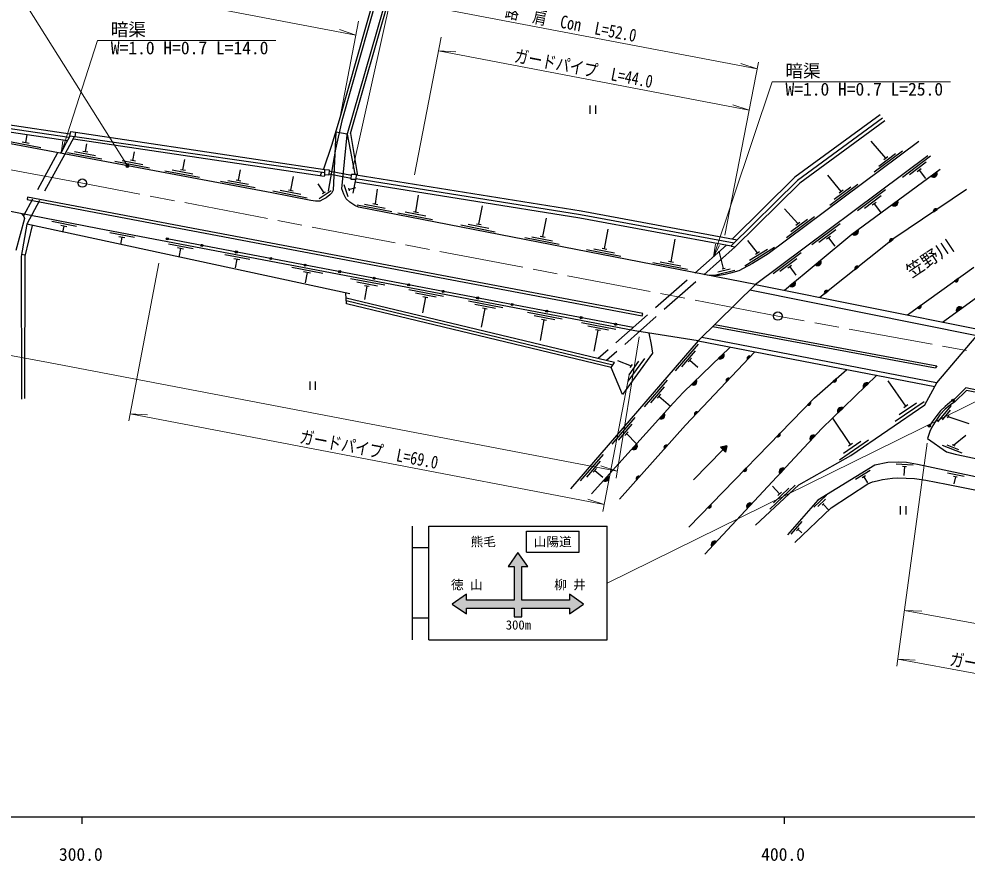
# Model space of a CAD drawing. Units: millimetres at full size, sheet at 1:1000; details may follow other scales. Extents: x 40000 to 680000, y 20000 to 380000.
# Drawn here: x 359034 to 494044, y 198715 to 318587 of the extents above; entities that cross this region are included whole.
import ezdxf
from ezdxf.enums import TextEntityAlignment as Align

# ---------------------------------------------------------------- set-up
doc = ezdxf.new("R2010")
doc.units = ezdxf.units.MM
doc.header["$LTSCALE"] = 1000
doc.linetypes.add('CHAIN', pattern=[18.5, 12, -1.5, 3.5, -1.5])
doc.linetypes.add('DASHED', pattern=[7.5, 6, -1.5])
for name, color, linetype, lineweight in [('M-BGD', 7, 'Continuous', 25), ('M-BMK', 2, 'CHAIN', 13), ('M-BMK-HTXT', 7, 'Continuous', 13), ('M-BMK-SRVR', 3, 'Continuous', 25), ('M-STR-HTXT', 7, 'Continuous', 13), ('M-STR-STR1', 1, 'Continuous', 25), ('M-STR-STRC', 7, 'Continuous', 25), ('M-TTL-BAND', 7, 'Continuous', 25)]:
    doc.layers.add(name, color=color, linetype=linetype, lineweight=lineweight)
doc.styles.add('ＭＳ ゴシック', font='')
doc.styles.get('ＭＳ ゴシック').set_extended_font_data('MS Gothic')

# ---------------------------------------------------------------- blocks, each defined once
blk = doc.blocks.new('open_arrow')
at = {"color": 0, "linetype": 'Continuous', "lineweight": -2}
blk.add_lwpolyline([(7.5, 1.25), (0, 0), (7.5, -1.25)], dxfattribs=at)

msp = doc.modelspace()

# ---------------------------------------------------------------- hatches: boundary and pattern name
at = {"layer": 'M-BGD'}
for points in [[(489735, 296783, -0.82183), (488937, 296196)], [(484169, 292688, -0.82183), (483371, 292101)], [(489788, 291472), (489269, 291122, -0.84072)], [(478529, 288538, -0.82183), (477731, 287951)], [(380303, 287260, -0.41421), (380127, 287141, -0.41421), (380008, 287316, -1)], [(385214, 286325, -0.41421), (385039, 286205, -0.41421), (384920, 286381, -1)], [(483509, 287219), (483019, 286829, -0.84072)], [(390126, 285389, -0.41421), (389951, 285270, -0.41421), (389831, 285445, -1)], [(395038, 284454, -0.41421), (394862, 284335, -0.41421), (394743, 284510, -1)], [(399950, 283519, -0.41421), (399774, 283399, -0.41421), (399655, 283575, -1)], [(473225, 284228, -0.82183), (472462, 283596)], [(404861, 282583, -0.41421), (404686, 282464, -0.41421), (404567, 282640, -1)], [(478603, 283324), (478112, 282934, -0.84072)], [(409773, 281648, -0.41421), (409598, 281529, -0.41421), (409478, 281704, -1)], [(414685, 280713, -0.41421), (414509, 280594, -0.41421), (414390, 280769, -1)], [(469576, 281206, -0.82183), (468812, 280574)], [(492267, 281254), (492775, 281619, -0.84072)], [(419597, 279778, -0.41421), (419421, 279658, -0.41421), (419302, 279834, -1)], [(474245, 279864), (473755, 279475, -0.84072)], [(424508, 278842, -0.41421), (424333, 278723, -0.41421), (424214, 278898, -1)], [(429420, 277907, -0.41421), (429245, 277788, -0.41421), (429125, 277963, -1)], [(434332, 276972, -0.41421), (434156, 276852, -0.41421), (434037, 277028, -1)], [(486984, 277463), (487492, 277828, -0.84072)], [(492563, 276909, -0.82183), (493367, 277488)], [(439243, 276034, -0.41421), (439068, 275915, -0.41421), (438948, 276091, -1)], [(444154, 275097, -0.41421), (443979, 274978, -0.41421), (443860, 275154, -1)], [(459369, 270980, -0.82183), (458655, 270293)], [(463218, 270559), (462788, 270104, -0.84072)], [(460222, 267389), (459792, 266935, -0.84072)], [(474943, 266976), (475415, 267387, -0.84072)], [(455497, 267254, -0.82183), (454784, 266567)], [(479313, 266025, -0.82183), (480024, 266715)], [(471302, 263648), (471737, 264097, -0.84072)], [(475687, 262512, -0.82183), (476398, 263202)], [(492161, 264391, -1), (491919, 264214, -0.41421), (491951, 264424, -0.41421)], [(450913, 262452, -0.82183), (450250, 261716)], [(455721, 262626), (455291, 262172, -0.84072)], [(488801, 260740, -1), (488559, 260563, -0.41421), (488591, 260772, -0.41421)], [(466942, 259153), (467378, 259603, -0.84072)], [(471761, 258544, -0.82183), (472437, 259269)], [(446996, 258103, -0.82183), (446333, 257367)], [(451374, 257876), (450957, 257409, -0.84072)], [(459631, 256906), (459843, 257825), (458924, 257613)], [(462176, 254240), (462612, 254689, -0.84072)], [(467376, 253846, -0.82183), (468052, 254570)], [(442921, 253578, -0.82183), (442258, 252842)], [(447418, 253455), (447001, 252989, -0.84072)], [(457115, 249022), (457551, 249472, -0.84072)], [(462750, 248889, -0.82183), (463426, 249614)], [(457693, 243471, -0.82183), (458369, 244195)]]:
    msp.add_hatch(color=256, dxfattribs=at).paths.add_polyline_path(points)
at = {"layer": 'M-STR-HTXT'}
msp.add_hatch(color=256, dxfattribs=at).paths.add_polyline_path([(374699, 297803, -1), (374260, 297563, -0.41421), (374360, 297903, -0.41421)])
at = {"layer": 'M-STR-STRC'}
msp.add_hatch(color=256, dxfattribs=at).paths.add_polyline_path([(439446, 235283), (437446, 236683), (437446, 235833), (430646, 235833), (430646, 240633), (431496, 240633), (430096, 242633), (428696, 240633), (429546, 240633), (429546, 235833), (422746, 235833), (422746, 236683), (420746, 235283), (422746, 233883), (422746, 234733), (429546, 234733), (429546, 233483), (430646, 233483), (430646, 234733), (437446, 234733), (437446, 233883)])

# ---------------------------------------------------------------- linework, layer by layer
at = {"layer": 'M-BGD'}
for p, q in [((406234, 302296), (412981, 325746)), ((440335, 306274), (440335, 305074)), ((441135, 306274), (441135, 305074)), ((367097, 302467), (402602, 297155)), ((405786, 302183), (404141, 302495)), ((357725, 301133), (362148, 300303)), ((359476, 301110), (360508, 300916)), ((359992, 301013), (360219, 302099)), ((366292, 301925), (364952, 299471)), ((366877, 301822), (365546, 299360)), ((402501, 296154), (366807, 301477)), ((402583, 296704), (366980, 301803)), ((405786, 302183), (406859, 296484)), ((406234, 302296), (407222, 296313)), ((482489, 298782), (480399, 301177)), ((368150, 299787), (368838, 299658)), ((368494, 299722), (368698, 300805)), ((480842, 296808), (484853, 299794)), ((365927, 299594), (370841, 298671)), ((366965, 299704), (369913, 299151)), ((373736, 298433), (376685, 297880)), ((374922, 298516), (375610, 298387)), ((375266, 298451), (375491, 299651)), ((382387, 297115), (382663, 298589)), ((488483, 299127), (463897, 280772)), ((481465, 297646), (483871, 299438)), ((482208, 298573), (482770, 298992)), ((488858, 299033), (484851, 296041)), ((372698, 298323), (377612, 297400)), ((380857, 297096), (383806, 296543)), ((382043, 297179), (382731, 297050)), ((390301, 295629), (390578, 297103)), ((488236, 298194), (485832, 296399)), ((487494, 297266), (486933, 296847)), ((487213, 297056), (488111, 295854)), ((379819, 296986), (384733, 296064)), ((389957, 295694), (390645, 295565)), ((397748, 294212), (398118, 296183)), ((402094, 296774), (401904, 296243)), ((402569, 296387), (402501, 296154)), ((406605, 293780), (407008, 295713)), ((476134, 294050), (474197, 296361)), ((489735, 296783), (488937, 296196)), ((387733, 295501), (392647, 294578)), ((388771, 295611), (391720, 295058)), ((402474, 293859), (401645, 295110)), ((405294, 295012), (405858, 293303)), ((405938, 294498), (406069, 294099)), ((406003, 294298), (407017, 294577)), ((409783, 292250), (410086, 294369)), ((474487, 292076), (478498, 295062)), ((475110, 292914), (477516, 294706)), ((395180, 294102), (400087, 293144)), ((396219, 294205), (399163, 293630)), ((397405, 294279), (398092, 294145)), ((401765, 293029), (403515, 294189)), ((402270, 293724), (402678, 293995)), ((415567, 291121), (415933, 293509)), ((475853, 293841), (476415, 294259)), ((482450, 294249), (478444, 291258)), ((481828, 293410), (479424, 291616)), ((407215, 292140), (412122, 291183)), ((408254, 292243), (411198, 291669)), ((409440, 292317), (410127, 292183)), ((424519, 289374), (425035, 291999)), ((481086, 292482), (480525, 292063)), ((480806, 292273), (481703, 291071)), ((484169, 292688), (483371, 292101)), ((412999, 291011), (417906, 290054)), ((414038, 291114), (416982, 290540)), ((415224, 291188), (415911, 291054)), ((469963, 289455), (468071, 291575)), ((468316, 287481), (472326, 290467)), ((489269, 291122), (489788, 291472)), ((406161, 279456), (360136, 289356)), ((367242, 289048), (363709, 289737)), ((365830, 289018), (365006, 289179)), ((365418, 289098), (365254, 288256)), ((421950, 289264), (426858, 288307)), ((422989, 289367), (425934, 288793)), ((424175, 289441), (424862, 289307)), ((433620, 287598), (434154, 290251)), ((468939, 288319), (471345, 290110)), ((469682, 289246), (470244, 289664)), ((475962, 289405), (471956, 286414)), ((375499, 287462), (371963, 288135)), ((374087, 287425), (373262, 287583)), ((432091, 287591), (435035, 287016)), ((433277, 287665), (433964, 287531)), ((442412, 285882), (442920, 288654)), ((475340, 288567), (472937, 286772)), ((474598, 287638), (474037, 287219)), ((478529, 288538), (477731, 287951)), ((373675, 287504), (373481, 286486)), ((383854, 285871), (380318, 286544)), ((431052, 287488), (435959, 286530)), ((451888, 284033), (452459, 287227)), ((460435, 286264), (461040, 286150)), ((464198, 285283), (462829, 287048)), ((474318, 287429), (475215, 286227)), ((483019, 286829), (483509, 287219)), ((359397, 285129), (359937, 285005)), ((382442, 285834), (381617, 285992)), ((382030, 285913), (381798, 284697)), ((391889, 284341), (388352, 285015)), ((439843, 285772), (444750, 284814)), ((440882, 285875), (443826, 285300)), ((442068, 285949), (442755, 285815)), ((459381, 283073), (458744, 285514)), ((462395, 283451), (466637, 286098)), ((463085, 284235), (465630, 285823)), ((463902, 285098), (464495, 285469)), ((470433, 285277), (466426, 282286)), ((390477, 284305), (389652, 284462)), ((390064, 284383), (389829, 283148)), ((449319, 283923), (454226, 282965)), ((450358, 284026), (453302, 283451)), ((451544, 284100), (452231, 283966)), ((469811, 284438), (467407, 282644)), ((473225, 284228), (472462, 283596)), ((402318, 282355), (397898, 283197)), ((400567, 282383), (399536, 282580)), ((400052, 282481), (399771, 281008)), ((458067, 282133), (460980, 282847)), ((458578, 282568), (460326, 282996)), ((459177, 283023), (459585, 283123)), ((469069, 283510), (468508, 283091)), ((468788, 283301), (469686, 282099)), ((478112, 282934), (478603, 283324)), ((495010, 283223), (485554, 276437)), ((411148, 280674), (406236, 281609)), ((410109, 280566), (407162, 281127)), ((469576, 281206), (468812, 280574)), ((492775, 281619), (492267, 281254)), ((408580, 280552), (408220, 278655)), ((408923, 280487), (408236, 280618)), ((419471, 279089), (414560, 280024)), ((418433, 278981), (415486, 279542)), ((473755, 279475), (474245, 279864)), ((443863, 269661), (405628, 278859)), ((443623, 269308), (405647, 278443)), ((416903, 278967), (416511, 276770)), ((417247, 278902), (416559, 279033)), ((427946, 277475), (423034, 278410)), ((426908, 277368), (423961, 277929)), ((425378, 277353), (424832, 274692)), ((425722, 277288), (425034, 277419)), ((436368, 275871), (431456, 276807)), ((487492, 277828), (486984, 277463)), ((492563, 276909), (493367, 277488)), ((435330, 275764), (432383, 276325)), ((433800, 275750), (433241, 272821)), ((434144, 275684), (433456, 275815)), ((444049, 274405), (439137, 275342)), ((443010, 274298), (440064, 274860)), ((441481, 274284), (440898, 271283)), ((441824, 274218), (441137, 274350)), ((455755, 272770), (437595, 251706)), ((455752, 272307), (452487, 268520)), ((445807, 267034), (448153, 270274)), ((455326, 271354), (453367, 269082)), ((454802, 270287), (454345, 269757)), ((454574, 270022), (455710, 269043)), ((459369, 270980), (458655, 270293)), ((462788, 270104), (463218, 270559)), ((443383, 268954), (443863, 269661)), ((446251, 269182), (444315, 269939)), ((445912, 267946), (447320, 269890)), ((446087, 268955), (446416, 269409)), ((459792, 266935), (460222, 267389)), ((475415, 267387), (474943, 266976)), ((400437, 266976), (400437, 265776)), ((401237, 266976), (401237, 265776)), ((451331, 267179), (448066, 263392)), ((450905, 266226), (448946, 263954)), ((455497, 267254), (454784, 266567)), ((479313, 266025), (480024, 266715)), ((485343, 263487), (482813, 267093)), ((450381, 265159), (449924, 264629)), ((450153, 264894), (451819, 263458)), ((471737, 264097), (471302, 263648)), ((483805, 261313), (487923, 264149)), ((484368, 262258), (486839, 263960)), ((485055, 263289), (485631, 263686)), ((491763, 263570), (489853, 261256)), ((450913, 262452), (450250, 261716)), ((455291, 262172), (455721, 262626)), ((475687, 262512), (476398, 263202)), ((491640, 262893), (490494, 261505)), ((491460, 262147), (491193, 261823)), ((491327, 261985), (494281, 261022)), ((446728, 261840), (443463, 258053)), ((446302, 260887), (444343, 258614)), ((477433, 258006), (474912, 261761)), ((445778, 259820), (445321, 259289)), ((445550, 259555), (446996, 258103)), ((467378, 259603), (466942, 259153)), ((471761, 258544), (472437, 259269)), ((492120, 257917), (493896, 259337)), ((446996, 258103), (446333, 257367)), ((450957, 257409), (451374, 257876)), ((475885, 255847), (480002, 258683)), ((476453, 256785), (478924, 258486)), ((477145, 257808), (477721, 258205)), ((490504, 257915), (493291, 256803)), ((491173, 257972), (492845, 257304)), ((491925, 257994), (492315, 257839)), ((442217, 256608), (438953, 252821)), ((459278, 257259), (455105, 252973)), ((459843, 257825), (458924, 257613)), ((458924, 257613), (459631, 256906)), ((459843, 257825), (459631, 256906)), ((441792, 255655), (439833, 253383)), ((486355, 255080), (483959, 255231)), ((441268, 254588), (440811, 254058)), ((441039, 254323), (442176, 253343)), ((462612, 254689), (462176, 254240)), ((467376, 253846), (468052, 254570)), ((480226, 254298), (478182, 253040)), ((485418, 254839), (484859, 254874)), ((485138, 254856), (485058, 253586)), ((493618, 253450), (491271, 253950)), ((442921, 253578), (442258, 252842)), ((447001, 252989), (447418, 253455)), ((479599, 253560), (479122, 253267)), ((479361, 253414), (479884, 252564)), ((492656, 253348), (492108, 253465)), ((492382, 253406), (492171, 252414)), ((465938, 248823), (469591, 252238)), ((467355, 250969), (466330, 252065)), ((466464, 249725), (468655, 251774)), ((467099, 250730), (467610, 251208)), ((474033, 250802), (472224, 249077)), ((473878, 250240), (472793, 249205)), ((457551, 249472), (457115, 249022)), ((462750, 248889), (463426, 249614)), ((473669, 249626), (473416, 249384)), ((473543, 249505), (474340, 248669)), ((484540, 249229), (484540, 248029)), ((485340, 249229), (485340, 248029)), ((470523, 247036), (468936, 245236)), ((470139, 246148), (469769, 245728)), ((469954, 245938), (470517, 245442)), ((457693, 243471), (458369, 244195))]:
    msp.add_line(p, q, dxfattribs=at)
at = {"layer": 'M-BGD', "linetype": 'DASHED'}
for p, q in [((364514, 299554), (359662, 290582)), ((365546, 299360), (360136, 289356)), ((403161, 296559), (406349, 295930)), ((403178, 296963), (406366, 296335)), ((459792, 286383), (441497, 270230)), ((461040, 286150), (442685, 269945))]:
    msp.add_line(p, q, dxfattribs=at)
at = {"layer": 'M-BGD'}
for points in [[(404141, 302495), (403791, 294231), (403598, 293840), (403315, 293537), (402772, 293114), (402322, 292868), (401858, 292673), (401243, 292638), (400589, 292740), (395051, 293822), (318804, 308133), (318271, 308284), (317779, 308596), (317571, 308919), (317503, 309301), (317643, 309734), (318032, 310074), (343243, 331048)], [(410928, 326442), (404642, 304175), (403564, 300562), (402413, 297184)], [(411313, 326333), (405030, 304077), (404132, 300035), (403085, 294064)], [(463897, 280772), (407362, 291806), (406865, 292041), (406150, 292517), (405638, 293002), (405277, 293629), (405021, 294405), (405759, 302091), (412597, 325857)], [(366183, 301725), (348434, 304345), (319144, 309449)], [(366342, 302207), (348513, 304838), (319647, 309869)], [(365927, 301257), (348354, 303851), (317921, 309155)], [(482026, 304479), (469900, 295604), (460462, 286288), (460435, 286264)], [(481672, 304963), (469509, 296062), (460605, 287250)], [(482321, 304076), (470225, 295222), (461040, 286150)], [(487184, 301156), (465709, 285165), (463473, 283770), (461558, 282756), (460381, 282391), (459595, 282199), (458735, 282092), (457999, 282070), (457030, 282112)], [(455755, 272770), (446749, 274195), (433594, 276705), (370450, 288729), (352671, 292194), (307540, 300803)], [(490236, 297151), (477639, 287884), (468048, 279941)], [(460891, 286689), (438992, 290719), (407013, 295840)], [(461324, 287118), (439076, 291212), (407035, 296343)], [(460435, 286264), (438907, 290226), (406931, 295346)], [(493984, 294303), (483641, 287323), (473074, 278935)], [(359376, 290887), (359598, 290678), (359725, 290487), (359830, 290194), (358602, 285607)], [(360136, 289356), (359331, 284755), (359397, 264487)], [(360898, 289193), (359893, 284812), (359827, 264548)], [(446502, 274649), (433669, 277098), (380155, 287288)], [(490527, 275442), (495403, 278956), (496953, 279366), (510060, 286228)], [(448730, 273882), (449069, 272263), (449235, 270999), (444977, 265121), (443383, 268954), (405665, 278028), (405597, 279577)], [(440580, 250979), (452252, 263939), (453652, 265477), (460314, 271890)], [(463834, 271211), (453941, 260744), (444541, 250240)], [(454438, 246262), (472299, 264676), (476909, 268687)], [(481204, 267858), (473371, 260269), (456685, 242392)], [(463925, 246530), (470072, 252277), (477514, 256423), (488037, 263671), (489457, 266264)], [(548527, 257507), (545434, 257976), (538975, 258414), (537774, 258692), (535435, 259020), (534463, 259020), (532931, 259651), (514728, 262438), (499907, 264783), (493881, 266058), (492259, 264464), (491601, 263982), (490945, 263437), (490279, 262807), (489743, 262155), (489311, 261570), (489006, 261083), (488680, 260651)], [(538975, 258414), (534326, 258737), (532584, 259364), (514156, 262222), (498354, 264842), (493954, 265715), (492295, 264074), (491679, 263653), (490906, 263021), (490192, 262233), (489486, 261224), (489018, 260488), (488739, 259870), (488538, 259313), (488410, 258859), (491104, 256971), (492360, 256636), (493513, 256378), (495496, 255992), (497681, 255760), (500940, 255675), (523338, 256035), (524416, 256358)], [(503560, 232891), (506210, 238918), (505545, 241023), (504418, 243610), (503300, 246022), (501856, 248550), (499051, 252600), (486998, 255166), (485429, 255439), (484221, 255515), (482785, 255439), (480893, 255060), (472819, 250094), (468468, 245160)], [(469531, 244059), (474710, 248987), (479940, 252398), (480589, 252680), (481268, 252860), (482025, 253015), (483433, 253211), (484166, 253269), (486578, 253170), (488170, 252938), (491101, 252384), (497765, 251022), (499829, 248374), (501240, 246651), (501616, 246089), (504306, 239793), (504316, 234612)]]:
    msp.add_lwpolyline(points, dxfattribs=at)
for points in [[(366409, 302589), (367097, 302467), (366981, 301804), (366292, 301925)], [(402602, 297155), (403185, 297130), (403152, 296362), (402569, 296387)], [(406374, 296505), (407041, 296476), (407008, 295713), (406341, 295741)], [(360193, 292870), (447793, 276327), (447858, 276671), (360258, 293214)]]:
    msp.add_lwpolyline(points, close=True, dxfattribs=at)
for centre in [(380155, 287288), (385067, 286353), (389979, 285417), (394890, 284482), (399802, 283547), (404714, 282612), (409626, 281676), (414537, 280741), (419449, 279806), (424361, 278870), (429273, 277935), (434184, 277000), (439096, 276063), (444007, 275125), (492040, 264303), (488680, 260651)]:
    msp.add_circle(centre, 150, dxfattribs=at)
for centre, radius, start, end in [((489278, 296568), 505, 227.51242, 25.17062), ((483712, 292473), 505, 227.51242, 25.17062), ((489559, 291251), 318, 43.90666, 204.1244), ((478072, 288323), 505, 227.51242, 25.17062), ((483298, 286981), 318, 48.33304, 208.55077), ((472781, 283988), 505, 230.79856, 28.45675), ((478391, 283086), 318, 48.33304, 208.55077), ((469132, 280966), 505, 230.79856, 28.45675), ((492489, 281481), 318, 225.55288, 25.77061), ((474034, 279627), 318, 48.33304, 208.55077), ((487206, 277690), 318, 225.55288, 25.77061), ((493022, 277119), 505, 46.95346, 204.61165), ((458944, 270707), 505, 235.07652, 32.73471), ((463043, 270294), 318, 56.50692, 216.72465), ((460047, 267125), 318, 56.50692, 216.72465), ((475143, 267223), 318, 230.91332, 31.13105), ((455073, 266981), 505, 235.07652, 32.73471), ((479737, 266300), 505, 55.26444, 212.92263), ((471480, 263910), 318, 235.76411, 35.98184), ((476110, 262787), 505, 55.26444, 212.92263), ((450508, 262149), 505, 239.16395, 36.82214), ((455545, 262362), 318, 56.50692, 216.72465), ((467121, 259416), 318, 235.76411, 35.98184), ((472171, 258840), 505, 58.14588, 215.80407), ((446592, 257801), 505, 239.16395, 36.82214), ((451206, 257606), 318, 58.06263, 218.28036), ((462355, 254502), 318, 235.76411, 35.98184), ((467785, 254141), 505, 58.14588, 215.80407), ((442516, 253275), 505, 239.16395, 36.82214), ((447250, 253186), 318, 58.06263, 218.28036), ((457294, 249285), 318, 235.76411, 35.98184), ((463160, 249185), 505, 58.14588, 215.80407), ((458102, 243766), 505, 58.14588, 215.80407)]:
    msp.add_arc(centre, radius, start, end, dxfattribs=at)
at = {"layer": 'M-BMK'}
msp.add_lwpolyline([(563698, 261665), (551141, 262558), (534169, 264381), (525469, 265630), (467106, 276297), (368060, 295222), (270143, 313350), (256416, 316005)], dxfattribs=at)
at = {"layer": 'M-BMK-SRVR'}
for centre in [(368060, 295222), (467106, 276297)]:
    msp.add_circle(centre, 600, dxfattribs=at)
at = {"layer": 'M-STR-HTXT'}
for p, q in [((374479, 297683), (349877, 336950)), ((406566, 297304), (412184, 322424)), ((464136, 311479), (411966, 321448)), ((404782, 304671), (407377, 318252)), ((407001, 316288), (404678, 317080)), ((415381, 296383), (419176, 315998)), ((410717, 315578), (410655, 315589)), ((462996, 305588), (418796, 314034)), ((418796, 314034), (421248, 313913)), ((459559, 287824), (464325, 312461)), ((464136, 311479), (461812, 312271)), ((462996, 305588), (460672, 306380)), ((378969, 283811), (374683, 261377)), ((447368, 273341), (444065, 253211)), ((445912, 267946), (442192, 248478)), ((499744, 266306), (442796, 238283)), ((442380, 249460), (374871, 262360)), ((374871, 262360), (377323, 262239)), ((488370, 258217), (484056, 226437)), ((444227, 254198), (441904, 254990)), ((442380, 249460), (440056, 250252)), ((485133, 234372), (487586, 234271)), ((484187, 227429), (486640, 227328))]:
    msp.add_line(p, q, dxfattribs=at)
for points in [[(407001, 316288), (373236, 322739), (324886, 331691)], [(365030, 299457), (370215, 315506), (395615, 315506)], [(457929, 284738), (466288, 309628), (491688, 309628)], [(444227, 254198), (363253, 269670), (265307, 287803), (257714, 289272)], [(536468, 225915), (529440, 226671), (519352, 228118), (485133, 234372)], [(544500, 218012), (528568, 219724), (518225, 221208), (484191, 227429)]]:
    msp.add_lwpolyline(points, dxfattribs=at)
msp.add_circle((374479, 297683), 250, dxfattribs=at)
at = {"layer": 'M-STR-STR1'}
for p, q in [((463897, 280772), (455755, 272770)), ((463123, 280011), (495439, 273543)), ((463897, 280772), (496105, 274325)), ((457833, 274813), (489573, 268922)), ((458103, 275078), (489724, 269209)), ((455755, 272770), (489457, 266264)), ((456269, 273276), (489709, 266820)), ((489724, 269209), (489573, 268922))]:
    msp.add_line(p, q, dxfattribs=at)
msp.add_lwpolyline([(496105, 274325), (489696, 266805), (489457, 266264)], dxfattribs=at)
at = {"layer": 'M-STR-STRC'}
for p, q in [((415096, 230183), (415096, 246383)), ((417396, 230183), (417396, 246383)), ((417396, 246383), (442796, 246383)), ((442796, 230183), (442796, 246383)), ((431289, 242671), (431289, 245671)), ((431289, 245671), (438789, 245671)), ((438789, 242671), (438789, 245671)), ((417396, 243283), (415096, 243283)), ((431289, 242671), (438789, 242671)), ((417396, 233283), (415096, 233283)), ((417396, 230183), (442796, 230183))]:
    msp.add_line(p, q, dxfattribs=at)
msp.add_lwpolyline([(431496, 240633), (430096, 242633), (428696, 240633), (429546, 240633), (429546, 235833), (422746, 235833), (422746, 236683), (420746, 235283), (422746, 233883), (422746, 234733), (429546, 234733), (429546, 233483), (430646, 233483), (430646, 234733), (437446, 234733), (437446, 233883), (439446, 235283), (437446, 236683), (437446, 235833), (430646, 235833), (430646, 240633)], close=True, dxfattribs=at)
at = {"layer": 'M-TTL-BAND'}
for p, q in [((40000, 205000), (579000, 205000)), ((368000, 205000), (368000, 204000)), ((468000, 205000), (468000, 204000))]:
    msp.add_line(p, q, dxfattribs=at)

# ---------------------------------------------------------------- block references
at = {"layer": 'M-STR-HTXT', "xscale": 240, "yscale": 240}
for p, rotation in [((365030, 299457), 72.1), ((457929, 284738), 71.4)]:
    msp.add_blockref('open_arrow', p, dxfattribs=dict(at, rotation=rotation))

# ---------------------------------------------------------------- texts
at = {"layer": 'M-BMK-HTXT', "style": 'ＭＳ ゴシック'}
msp.add_text('笠野川', height=1833, rotation=33.62, dxfattribs=at).set_placement((488740, 284506), align=Align.MIDDLE_CENTER)
at = {"layer": 'M-STR-HTXT', "style": 'ＭＳ ゴシック', "width": 0.8}
for s, rotation, p in [('路  肩  Con  L=52.0', 349.183, (437349, 316545)), ('ガードパイプ\u3000L=44.0', 349.183, (439174, 310088)), ('ガードパイプ\u3000L=69.0', 349.183, (408616, 255859)), ('ガードパイプ\u3000L=62.0', 349.642, (501199, 224268))]:
    msp.add_text(s, height=1833, rotation=rotation, dxfattribs=at).set_placement(p, align=Align.BOTTOM_CENTER)
at = {"layer": 'M-STR-HTXT', "style": 'ＭＳ ゴシック'}
for s, p in [('暗渠\u3000\u3000\u3000\u3000\u3000\u3000\u3000', (372115, 315606)), ('W=1.0 H=0.7 L=14.0', (372115, 313006)), ('暗渠\u3000\u3000\u3000\u3000\u3000\u3000\u3000', (468188, 309728)), ('W=1.0 H=0.7 L=25.0', (468188, 307128))]:
    msp.add_text(s, height=1833, dxfattribs=at).set_placement(p, align=Align.BOTTOM_LEFT)
at = {"layer": 'M-STR-STRC', "style": 'ＭＳ ゴシック'}
for s, p in [('熊毛', (425154, 244171)), ('山陽道', (435039, 244171))]:
    msp.add_text(s, height=1320, dxfattribs=at).set_placement(p, align=Align.MIDDLE_CENTER)
for s, p in [('徳 山', (422804, 236992)), ('柳 井', (437504, 236992))]:
    msp.add_text(s, height=1320, dxfattribs=at).set_placement(p, align=Align.BOTTOM_CENTER)
msp.add_text('300m', height=1320, dxfattribs=at).set_placement((430154, 232983), align=Align.TOP_CENTER)
at = {"layer": 'M-TTL-BAND', "style": 'ＭＳ ゴシック'}
for s, p in [('300.0', (367844, 198195)), ('400.0', (467844, 198195))]:
    msp.add_text(s, height=1833, dxfattribs=at).set_placement(p, align=Align.BOTTOM_CENTER)

doc.saveas('drawing.dxf')
